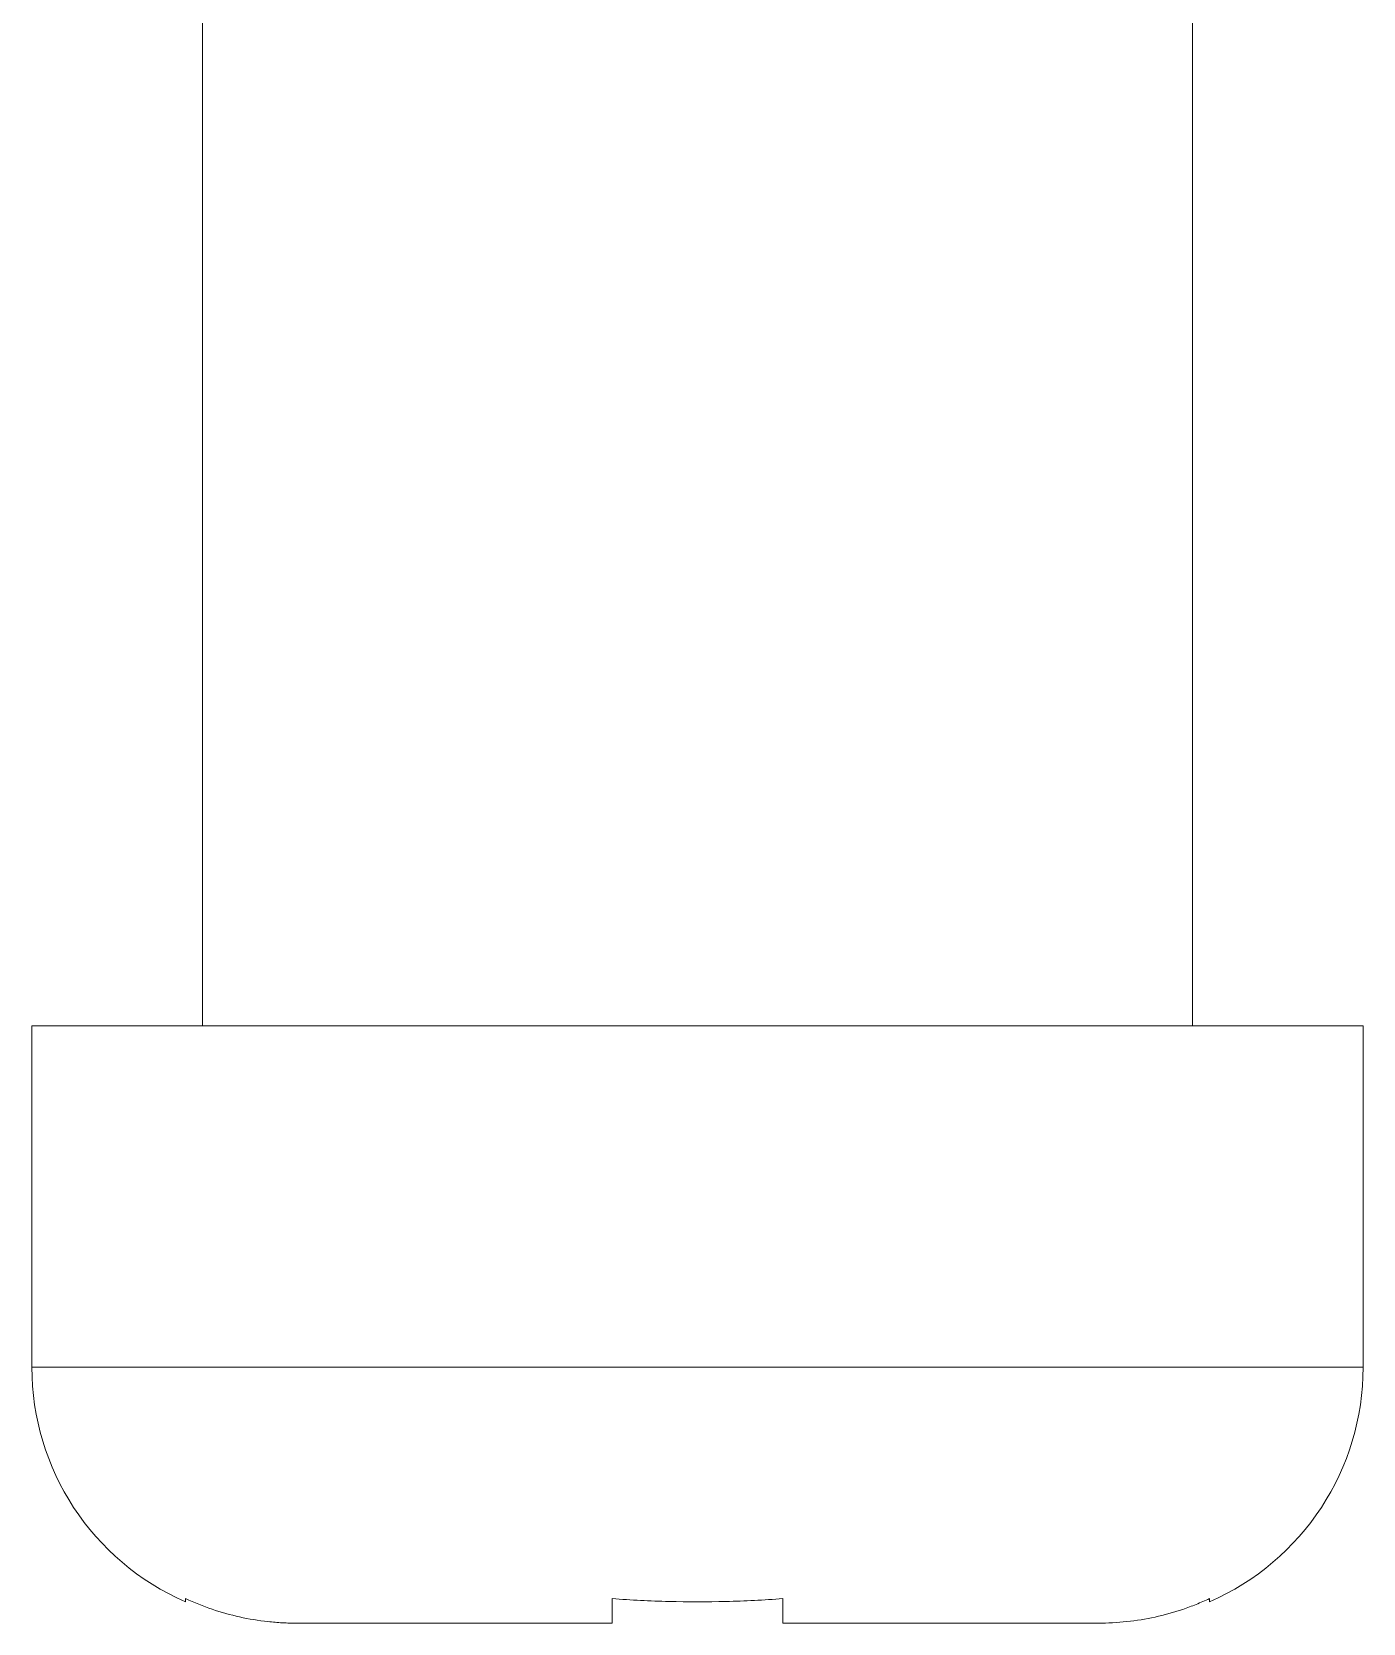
# Model space of a CAD drawing. Extents: x 2070 to 2860, y 0 to 579.
# Drawn here: x 2261.37 to 2269.17, y 232.55 to 241.87 of the extents above; entities that cross this region are included whole.
import ezdxf

# ---------------------------------------------------------------- set-up
doc = ezdxf.new("R2010")
doc.units = 0
doc.header["$LTSCALE"] = 10
doc.header["$MEASUREMENT"] = 0
doc.layers.add('1', color=7, linetype='CONTINUOUS')

msp = doc.modelspace()

# ---------------------------------------------------------------- linework, layer by layer
at = {"layer": '1', "color": 7, "linetype": 'Continuous', "lineweight": 18}
for p, q in [((2262.3691, 246.5462), (2262.3691, 236.0462)), ((2268.1691, 246.5462), (2268.1691, 236.0462)), ((2269.1691, 236.0462), (2261.3691, 236.0462)), ((2261.3691, 234.0462), (2261.3691, 236.0462)), ((2269.1691, 234.0462), (2269.1691, 236.0462)), ((2264.7691, 232.5462), (2262.9217, 232.5462)), ((2267.6164, 232.5462), (2265.7691, 232.5462))]:
    msp.add_line(p, q, dxfattribs=at)
at = {"layer": '1', "color": 7, "linetype": 'Continuous', "lineweight": 13}
msp.add_line((2269.1691, 234.0462), (2261.3691, 234.0462), dxfattribs=at)
at = {"layer": '1', "color": 7, "linetype": 'Continuous', "lineweight": 18}
for centre, start, end in [((2262.8691, 234.0462), 180, 246.42182), ((2267.6691, 234.0462), 293.57818, 0)]:
    msp.add_arc(centre, 1.5, start, end, dxfattribs=at)
for points, knots in [([(2262.2691, 232.6902), (2262.3203, 232.6663), (2262.3724, 232.6455), (2262.4783, 232.6096), (2262.5857, 232.5797), (2262.6963, 232.5615), (2262.7805, 232.5523), (2262.8088, 232.55), (2262.8652, 232.5469), (2262.8934, 232.5462), (2262.9217, 232.5462)], [0, 0, 0, 0, 0.25, 0.25, 0.5, 0.75, 0.75, 0.875, 0.875, 1, 1, 1, 1]), ([(2262.2691, 232.6714), (2262.2691, 232.6715), (2262.2691, 232.6729), (2262.2691, 232.679), (2262.2691, 232.686), (2262.2691, 232.6902)], [0, 0, 0, 0, 0.323972, 0.661986, 1, 1, 1, 1]), ([(2264.7691, 232.5462), (2264.7691, 232.5462), (2264.7691, 232.5523), (2264.7691, 232.5703), (2264.7691, 232.5942), (2264.7691, 232.6091), (2264.7691, 232.6362), (2264.7691, 232.646), (2264.7691, 232.667), (2264.7691, 232.6783), (2264.7691, 232.6902)], [0, 0, 0, 0, 0.25, 0.5, 0.5, 0.75, 0.75, 0.875, 0.875, 1, 1, 1, 1]), ([(2265.7691, 232.6902), (2265.7691, 232.6663), (2265.7691, 232.6455), (2265.7691, 232.6096), (2265.7691, 232.5797), (2265.7691, 232.5615), (2265.7691, 232.5523), (2265.7691, 232.55), (2265.7691, 232.5469), (2265.7691, 232.5462), (2265.7691, 232.5462)], [0, 0, 0, 0, 0.25, 0.25, 0.5, 0.75, 0.75, 0.875, 0.875, 1, 1, 1, 1]), ([(2267.6164, 232.5462), (2267.6729, 232.5462), (2267.785, 232.5523), (2267.8951, 232.5703), (2268.0042, 232.5942), (2268.0582, 232.6091), (2268.1385, 232.6362), (2268.165, 232.646), (2268.2175, 232.667), (2268.2434, 232.6783), (2268.2691, 232.6902)], [0, 0, 0, 0, 0.25, 0.5, 0.5, 0.75, 0.75, 0.875, 0.875, 1, 1, 1, 1]), ([(2268.2691, 232.6902), (2268.2691, 232.686), (2268.2691, 232.679), (2268.2691, 232.6728), (2268.2691, 232.6714), (2268.2691, 232.6714)], [0, 0, 0, 0, 0.335841, 0.671683, 1, 1, 1, 1])]:
    msp.add_open_spline(points, degree=3, knots=knots, dxfattribs=at)
msp.add_open_spline([(2264.7691, 232.6902), (2264.8799, 232.6816), (2265.1018, 232.6707), (2265.4357, 232.6707), (2265.658, 232.6816), (2265.7691, 232.6902)], degree=3, dxfattribs=at)

doc.saveas('drawing.dxf')
